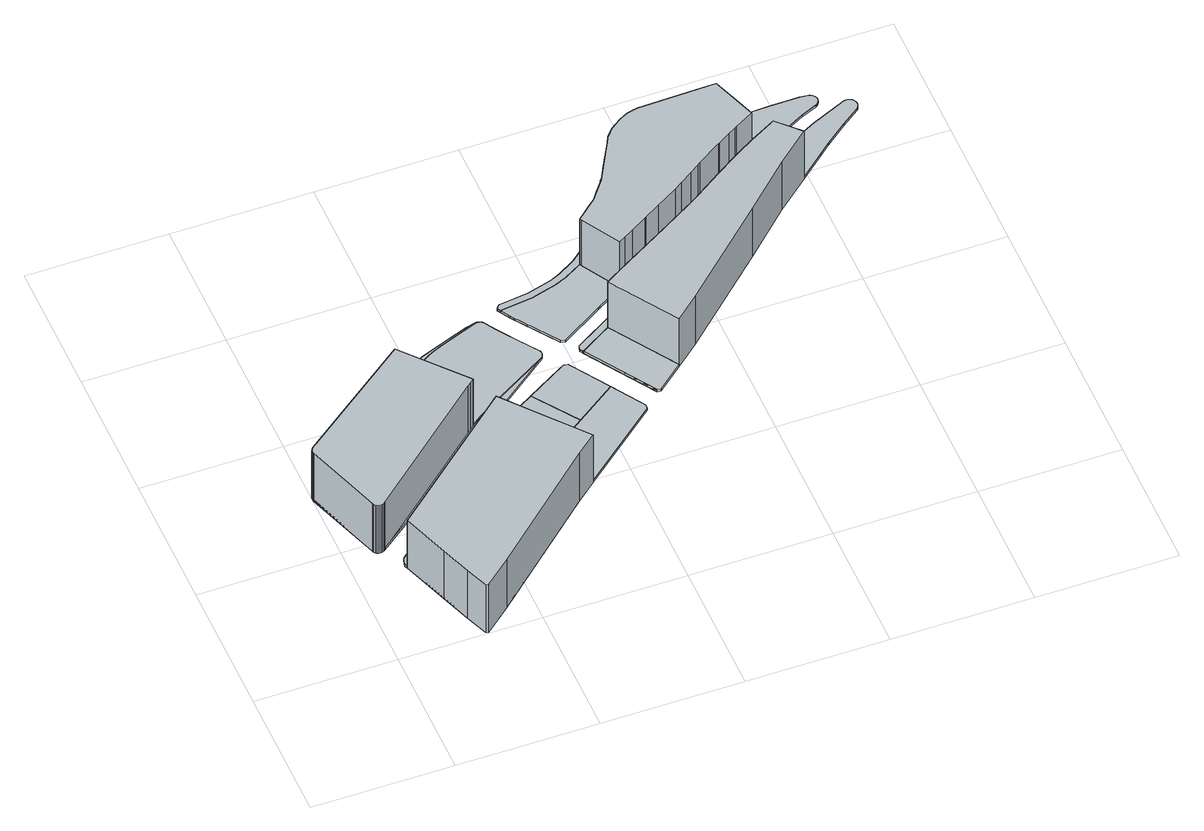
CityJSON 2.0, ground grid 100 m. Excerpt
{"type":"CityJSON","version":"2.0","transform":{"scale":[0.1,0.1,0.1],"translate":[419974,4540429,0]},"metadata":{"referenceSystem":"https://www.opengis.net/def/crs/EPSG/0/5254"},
"CityObjects":{
"object1":{"type":"GenericCityObject","attributes":{"area":7032.8,"maxHeight":45,"permitType":"Approved","planType":"Implementation Zoning Plan","volume":316476,"zoningName":"UIP-34005398","zoningSubType":"Commerce Housing Area","zoningType":"Urban Working Area"},"geometry":[{"type":"MultiSurface","lod":"2","boundaries":[[[0,1,2,3,4,5,6,7,8,9,10,11,12,13,14,15,16,17,18,19,20,21,22,23,24,25]],[[0,25,26,27]],[[25,24,28,26]],[[24,23,29,28]],[[23,22,30,29]],[[22,21,31,30]],[[21,20,32,31]],[[20,19,33,32]],[[19,18,34,33]],[[18,17,35,34]],[[17,16,36,35]],[[16,15,37,36]],[[15,14,38,37]],[[14,13,39,38]],[[13,12,40,39]],[[12,11,41,40]],[[11,10,42,41]],[[10,9,43,42]],[[9,8,44,43]],[[8,7,45,44]],[[7,6,46,45]],[[6,5,47,46]],[[5,4,48,47]],[[4,3,49,48]],[[3,2,50,49]],[[2,1,51,50]],[[1,0,27,51]],[[27,26,28,29,30,31,32,33,34,35,36,37,38,39,40,41,42,43,44,45,46,47,48,49,50,51]]]}]},
"object2":{"type":"GenericCityObject","attributes":{"area":604.91,"maxHeight":2,"permitType":"Approved","planType":"Implementation Zoning Plan","volume":604.91,"zoningName":"UIP-34005398","zoningSubType":"Park","zoningType":"Open Green Area"},"geometry":[{"type":"MultiSurface","lod":"2","boundaries":[[[52,53,54,55,56,57,58]],[[52,58,59,60]],[[58,57,61,59]],[[57,56,62,61]],[[56,55,63,62]],[[55,54,64,63]],[[54,53,65,64]],[[53,52,60,65]],[[60,59,61,62,63,64,65]]]}]},
"object3":{"type":"GenericCityObject","attributes":{"area":9726.4,"maxHeight":45,"permitType":"Approved","planType":"Implementation Zoning Plan","volume":437688,"zoningName":"UIP-34005398","zoningSubType":"Commerce Housing Area","zoningType":"Urban Working Area"},"geometry":[{"type":"MultiSurface","lod":"2","boundaries":[[[56,55,54,66,67,68,69,70,71,72,73]],[[56,73,74,75]],[[73,72,76,74]],[[72,71,77,76]],[[71,70,78,77]],[[70,69,79,78]],[[69,68,80,79]],[[68,67,81,80]],[[67,66,82,81]],[[66,54,83,82]],[[54,55,84,83]],[[55,56,75,84]],[[75,74,76,77,78,79,80,81,82,83,84]]]}]},
"object4":{"type":"GenericCityObject","geometry":[{"type":"MultiSurface","lod":"2","boundaries":[[[10,11,12,13,85,16,17,18,19,20,21,86,87,88,89,90,91,92,93,94,95,96,97,98,99,100,101,5,6,7,8,9]],[[10,9,102,103]],[[9,8,104,102]],[[8,7,105,104]],[[7,6,106,105]],[[6,5,107,106]],[[5,101,108,107]],[[101,100,109,108]],[[100,99,110,109]],[[99,98,111,110]],[[98,97,112,111]],[[97,96,113,112]],[[96,95,114,113]],[[95,94,115,114]],[[94,93,116,115]],[[93,92,117,116]],[[92,91,118,117]],[[91,90,119,118]],[[90,89,120,119]],[[89,88,121,120]],[[88,87,122,121]],[[87,86,123,122]],[[86,21,124,123]],[[21,20,125,124]],[[20,19,126,125]],[[19,18,127,126]],[[18,17,128,127]],[[17,16,129,128]],[[16,85,130,129]],[[85,13,131,130]],[[13,12,132,131]],[[12,11,133,132]],[[11,10,103,133]],[[103,102,104,105,106,107,108,109,110,111,112,113,114,115,116,117,118,119,120,121,122,123,124,125,126,127,128,129,130,131,132,133]]]}]},
"object5":{"type":"GenericCityObject","geometry":[{"type":"MultiSurface","lod":"2","boundaries":[[[134,135,136,137,138,139,140,141,142,143,144,145,146,67,68,69,70,71,72,73,56,57,58,52,53,147]],[[134,147,148,149]],[[147,53,150,148]],[[53,52,151,150]],[[52,58,152,151]],[[58,57,153,152]],[[57,56,154,153]],[[56,73,155,154]],[[73,72,156,155]],[[72,71,157,156]],[[71,70,158,157]],[[70,69,159,158]],[[69,68,160,159]],[[68,67,161,160]],[[67,146,162,161]],[[146,145,163,162]],[[145,144,164,163]],[[144,143,165,164]],[[143,142,166,165]],[[142,141,167,166]],[[141,140,168,167]],[[140,139,169,168]],[[139,138,170,169]],[[138,137,171,170]],[[137,136,172,171]],[[136,135,173,172]],[[135,134,149,173]],[[149,148,150,151,152,153,154,155,156,157,158,159,160,161,162,163,164,165,166,167,168,169,170,171,172,173]]]}]},
"object6":{"type":"GenericCityObject","attributes":{"area":357.79,"maxHeight":2,"permitType":"Approved","planType":"Implementation Zoning Plan","volume":357.79,"zoningName":"UIP-34005398","zoningSubType":"Square","zoningType":"Open Green Area"},"geometry":[{"type":"MultiSurface","lod":"2","boundaries":[[[86,87,88,89,90,91,92,93,174,175,176,177,178,179,180,181,182,183,184,185,186,187,188,189,190,191,192,0,193,194,195]],[[86,195,196,197]],[[195,194,198,196]],[[194,193,199,198]],[[193,0,200,199]],[[0,192,201,200]],[[192,191,202,201]],[[191,190,203,202]],[[190,189,204,203]],[[189,188,205,204]],[[188,187,206,205]],[[187,186,207,206]],[[186,185,208,207]],[[185,184,209,208]],[[184,183,210,209]],[[183,182,211,210]],[[182,181,212,211]],[[181,180,213,212]],[[180,179,214,213]],[[179,178,215,214]],[[178,177,216,215]],[[177,176,217,216]],[[176,175,218,217]],[[175,174,219,218]],[[174,93,220,219]],[[93,92,221,220]],[[92,91,222,221]],[[91,90,223,222]],[[90,89,224,223]],[[89,88,225,224]],[[88,87,226,225]],[[87,86,197,226]],[[197,196,198,199,200,201,202,203,204,205,206,207,208,209,210,211,212,213,214,215,216,217,218,219,220,221,222,223,224,225,226]]]}]},
"object7":{"type":"GenericCityObject","attributes":{"area":4532.19,"easement":"Public","maxHeight":2,"permitType":"Approved","planType":"Implementation Zoning Plan","volume":4532.19,"zoningName":"UIP-34005398","zoningSubType":"Social Facility Area","zoningType":"Social Cultural Area"},"geometry":[{"type":"MultiSurface","lod":"2","boundaries":[[[183,182,181,180,179,178,177,176,175,174,227,228,229,230,231,232,233,234,94,95,96,97,98,99,100,101,235,236,237,238,239,240,241,1,0,192,191,190,189,188,187,186,185,184]],[[183,184,209,210]],[[184,185,208,209]],[[185,186,207,208]],[[186,187,206,207]],[[187,188,205,206]],[[188,189,204,205]],[[189,190,203,204]],[[190,191,202,203]],[[191,192,201,202]],[[192,0,200,201]],[[0,1,242,200]],[[1,241,243,242]],[[241,240,244,243]],[[240,239,245,244]],[[239,238,246,245]],[[238,237,247,246]],[[237,236,248,247]],[[236,235,249,248]],[[235,101,250,249]],[[101,100,251,250]],[[100,99,252,251]],[[99,98,253,252]],[[98,97,254,253]],[[97,96,255,254]],[[96,95,256,255]],[[95,94,257,256]],[[94,234,258,257]],[[234,233,259,258]],[[233,232,260,259]],[[232,231,261,260]],[[231,230,262,261]],[[230,229,263,262]],[[229,228,264,263]],[[228,227,265,264]],[[227,174,219,265]],[[174,175,218,219]],[[175,176,217,218]],[[176,177,216,217]],[[177,178,215,216]],[[178,179,214,215]],[[179,180,213,214]],[[180,181,212,213]],[[181,182,211,212]],[[182,183,210,211]],[[210,209,208,207,206,205,204,203,202,201,200,242,243,244,245,246,247,248,249,250,251,252,253,254,255,256,257,258,259,260,261,262,263,264,265,219,218,217,216,215,214,213,212,211]]]}]},
"object8":{"type":"GenericCityObject","attributes":{"area":1765.54,"maxHeight":2,"permitType":"Approved","planType":"Implementation Zoning Plan","volume":1765.54,"zoningName":"UIP-34005398","zoningSubType":"Mosque","zoningType":"Prayer Place"},"geometry":[{"type":"MultiSurface","lod":"2","boundaries":[[[66,54,53,266,147,267,135,136,137,138,139,140,268]],[[66,268,269,270]],[[268,140,271,269]],[[140,139,272,271]],[[139,138,273,272]],[[138,137,274,273]],[[137,136,275,274]],[[136,135,276,275]],[[135,267,277,276]],[[267,147,278,277]],[[147,266,279,278]],[[266,53,65,279]],[[53,54,64,65]],[[54,66,270,64]],[[270,269,271,272,273,274,275,276,277,278,279,65,64]]]}]},
"object9":{"type":"GenericCityObject","attributes":{"area":2474.27,"easement":"Public","maxHeight":2,"permitType":"Approved","planType":"Implementation Zoning Plan","volume":2474.27,"zoningName":"UIP-34005398","zoningSubType":"Cultural Facility Area","zoningType":"Social Cultural Area"},"geometry":[{"type":"MultiSurface","lod":"2","boundaries":[[[66,268,144,145,146,67]],[[66,67,280,270]],[[67,146,281,280]],[[146,145,282,281]],[[145,144,283,282]],[[144,268,269,283]],[[268,66,270,269]],[[270,280,281,282,283,269]]]}]},
"object10":{"type":"GenericCityObject","attributes":{"area":1323.02,"maxHeight":2,"permitType":"Approved","planType":"Implementation Zoning Plan","volume":1323.02,"zoningName":"UIP-34005398","zoningSubType":"Park","zoningType":"Open Green Area"},"geometry":[{"type":"MultiSurface","lod":"2","boundaries":[[[268,140,141,142,143,144]],[[268,144,283,269]],[[144,143,284,283]],[[143,142,285,284]],[[142,141,286,285]],[[141,140,271,286]],[[140,268,269,271]],[[269,283,284,285,286,271]]]}]},
"object11":{"type":"GenericCityObject","attributes":{"area":2305.66,"maxHeight":2,"permitType":"Approved","planType":"Implementation Zoning Plan","volume":2305.66,"zoningName":"UIP-34005398","zoningSubType":"Healthcare Facility Area","zoningType":"Healthcare Facility Area"},"geometry":[{"type":"MultiSurface","lod":"2","boundaries":[[[287,288,289,290,291,292,293,294,295,296,297,298,299,300,301]],[[287,301,302,303]],[[301,300,304,302]],[[300,299,305,304]],[[299,298,306,305]],[[298,297,307,306]],[[297,296,308,307]],[[296,295,309,308]],[[295,294,310,309]],[[294,293,311,310]],[[293,292,312,311]],[[292,291,313,312]],[[291,290,314,313]],[[290,289,315,314]],[[289,288,316,315]],[[288,287,303,316]],[[303,302,304,305,306,307,308,309,310,311,312,313,314,315,316]]]}]},
"object12":{"type":"GenericCityObject","attributes":{"area":1514.82,"easement":"Public","maxHeight":2,"permitType":"Approved","planType":"Implementation Zoning Plan","volume":1514.82,"zoningName":"UIP-34005398","zoningSubType":"Elementary School Area","zoningType":"Education Facility Area"},"geometry":[{"type":"MultiSurface","lod":"2","boundaries":[[[317,318,319,320,321,322]],[[317,322,323,324]],[[322,321,325,323]],[[321,320,326,325]],[[320,319,327,326]],[[319,318,328,327]],[[318,317,324,328]],[[324,323,325,326,327,328]]]}]},
"object13":{"type":"GenericCityObject","attributes":{"area":6933.44,"maxHeight":45,"permitType":"Approved","planType":"Implementation Zoning Plan","volume":312004.8,"zoningName":"UIP-34005398","zoningSubType":"Commerce Housing Area","zoningType":"Urban Working Area"},"geometry":[{"type":"MultiSurface","lod":"2","boundaries":[[[317,329,330,331,332,333,334,335,336,337,338,339,318]],[[317,318,340,341]],[[318,339,342,340]],[[339,338,343,342]],[[338,337,344,343]],[[337,336,345,344]],[[336,335,346,345]],[[335,334,347,346]],[[334,333,348,347]],[[333,332,349,348]],[[332,331,350,349]],[[331,330,351,350]],[[330,329,352,351]],[[329,317,341,352]],[[341,340,342,343,344,345,346,347,348,349,350,351,352]]]}]},
"object14":{"type":"GenericCityObject","geometry":[{"type":"MultiSurface","lod":"2","boundaries":[[[353,354,355,356,357,358,359,360,361,362,363,364,365,366,367,368,369,370,371,372,373,374,375,376,377,378,379,380,381,382,383,384,385,386,387,388,389,390,391,392,393,394,395,396,397,398,399,288,289,290,291,292,293,294,295,400,401]],[[353,401,402,403]],[[401,400,404,402]],[[400,295,405,404]],[[295,294,406,405]],[[294,293,407,406]],[[293,292,408,407]],[[292,291,409,408]],[[291,290,410,409]],[[290,289,411,410]],[[289,288,412,411]],[[288,399,413,412]],[[399,398,414,413]],[[398,397,415,414]],[[397,396,416,415]],[[396,395,417,416]],[[395,394,418,417]],[[394,393,419,418]],[[393,392,420,419]],[[392,391,421,420]],[[391,390,422,421]],[[390,389,423,422]],[[389,388,424,423]],[[388,387,425,424]],[[387,386,426,425]],[[386,385,427,426]],[[385,384,428,427]],[[384,383,429,428]],[[383,382,430,429]],[[382,381,431,430]],[[381,380,432,431]],[[380,379,433,432]],[[379,378,434,433]],[[378,377,435,434]],[[377,376,436,435]],[[376,375,437,436]],[[375,374,438,437]],[[374,373,439,438]],[[373,372,440,439]],[[372,371,441,440]],[[371,370,442,441]],[[370,369,443,442]],[[369,368,444,443]],[[368,367,445,444]],[[367,366,446,445]],[[366,365,447,446]],[[365,364,448,447]],[[364,363,449,448]],[[363,362,450,449]],[[362,361,451,450]],[[361,360,452,451]],[[360,359,453,452]],[[359,358,454,453]],[[358,357,455,454]],[[357,356,456,455]],[[356,355,457,456]],[[355,354,458,457]],[[354,353,403,458]],[[403,402,404,405,406,407,408,409,410,411,412,413,414,415,416,417,418,419,420,421,422,423,424,425,426,427,428,429,430,431,432,433,434,435,436,437,438,439,440,441,442,443,444,445,446,447,448,449,450,451,452,453,454,455,456,457,458]]]}]},
"object15":{"type":"GenericCityObject","attributes":{"area":2755.4,"maxHeight":2,"permitType":"Approved","planType":"Implementation Zoning Plan","volume":2755.4,"zoningName":"UIP-34005398","zoningSubType":"Park","zoningType":"Open Green Area"},"geometry":[{"type":"MultiSurface","lod":"2","boundaries":[[[367,368,369,370,371,372,373,374,375,376,377,378,379,380,381,382,383,384,385,459,460,461,462,463,464,465,466,467,468,469,470,471,472,473,474,475,476,477,478,301,300,299,298,297,296,295,400,401,353,354,355,356,357,358,479,359,360,361,362,363,364,365,366]],[[367,366,480,481]],[[366,365,482,480]],[[365,364,483,482]],[[364,363,484,483]],[[363,362,485,484]],[[362,361,486,485]],[[361,360,487,486]],[[360,359,488,487]],[[359,479,489,488]],[[479,358,490,489]],[[358,357,491,490]],[[357,356,492,491]],[[356,355,493,492]],[[355,354,494,493]],[[354,353,495,494]],[[353,401,496,495]],[[401,400,497,496]],[[400,295,309,497]],[[295,296,308,309]],[[296,297,307,308]],[[297,298,306,307]],[[298,299,305,306]],[[299,300,304,305]],[[300,301,302,304]],[[301,478,498,302]],[[478,477,499,498]],[[477,476,500,499]],[[476,475,501,500]],[[475,474,502,501]],[[474,473,503,502]],[[473,472,504,503]],[[472,471,505,504]],[[471,470,506,505]],[[470,469,507,506]],[[469,468,508,507]],[[468,467,509,508]],[[467,466,510,509]],[[466,465,511,510]],[[465,464,512,511]],[[464,463,513,512]],[[463,462,514,513]],[[462,461,515,514]],[[461,460,516,515]],[[460,459,517,516]],[[459,385,518,517]],[[385,384,519,518]],[[384,383,520,519]],[[383,382,521,520]],[[382,381,522,521]],[[381,380,523,522]],[[380,379,524,523]],[[379,378,525,524]],[[378,377,526,525]],[[377,376,527,526]],[[376,375,528,527]],[[375,374,529,528]],[[374,373,530,529]],[[373,372,531,530]],[[372,371,532,531]],[[371,370,533,532]],[[370,369,534,533]],[[369,368,535,534]],[[368,367,481,535]],[[481,480,482,483,484,485,486,487,488,489,490,491,492,493,494,495,496,497,309,308,307,306,305,304,302,498,499,500,501,502,503,504,505,506,507,508,509,510,511,512,513,514,515,516,517,518,519,520,521,522,523,524,525,526,527,528,529,530,531,532,533,534,535]]]}]},
"object16":{"type":"GenericCityObject","attributes":{"area":7144.52,"maxHeight":45,"permitType":"Approved","planType":"Implementation Zoning Plan","volume":321503.4,"zoningName":"UIP-34005398","zoningSubType":"Commerce Housing Area","zoningType":"Urban Working Area"},"geometry":[{"type":"MultiSurface","lod":"2","boundaries":[[[472,471,470,469,468,467,466,465,464,463,462,461,460,459,385,386,387,388,389,536,390,391,392,393,394,395,396,397,398,399,288,287,301,478,477,476,475,474,473]],[[472,473,537,538]],[[473,474,539,537]],[[474,475,540,539]],[[475,476,541,540]],[[476,477,542,541]],[[477,478,543,542]],[[478,301,544,543]],[[301,287,545,544]],[[287,288,546,545]],[[288,399,547,546]],[[399,398,548,547]],[[398,397,549,548]],[[397,396,550,549]],[[396,395,551,550]],[[395,394,552,551]],[[394,393,553,552]],[[393,392,554,553]],[[392,391,555,554]],[[391,390,556,555]],[[390,536,557,556]],[[536,389,558,557]],[[389,388,559,558]],[[388,387,560,559]],[[387,386,561,560]],[[386,385,562,561]],[[385,459,563,562]],[[459,460,564,563]],[[460,461,565,564]],[[461,462,566,565]],[[462,463,567,566]],[[463,464,568,567]],[[464,465,569,568]],[[465,466,570,569]],[[466,467,571,570]],[[467,468,572,571]],[[468,469,573,572]],[[469,470,574,573]],[[470,471,575,574]],[[471,472,538,575]],[[538,537,539,540,541,542,543,544,545,546,547,548,549,550,551,552,553,554,555,556,557,558,559,560,561,562,563,564,565,566,567,568,569,570,571,572,573,574,575]]]}]},
"object17":{"type":"GenericCityObject","geometry":[{"type":"MultiSurface","lod":"2","boundaries":[[[576,577,578,579,580,581,582,583,584,585,586,587,588,589,590,591,592,593,594,595,596,597,598,599,600,601,602,603,336,337,338,339,318,319,320,321,604,605,606,607]],[[576,607,608,609]],[[607,606,610,608]],[[606,605,611,610]],[[605,604,612,611]],[[604,321,613,612]],[[321,320,614,613]],[[320,319,615,614]],[[319,318,616,615]],[[318,339,617,616]],[[339,338,618,617]],[[338,337,619,618]],[[337,336,620,619]],[[336,603,621,620]],[[603,602,622,621]],[[602,601,623,622]],[[601,600,624,623]],[[600,599,625,624]],[[599,598,626,625]],[[598,597,627,626]],[[597,596,628,627]],[[596,595,629,628]],[[595,594,630,629]],[[594,593,631,630]],[[593,592,632,631]],[[592,591,633,632]],[[591,590,634,633]],[[590,589,635,634]],[[589,588,636,635]],[[588,587,637,636]],[[587,586,638,637]],[[586,585,639,638]],[[585,584,640,639]],[[584,583,641,640]],[[583,582,642,641]],[[582,581,643,642]],[[581,580,644,643]],[[580,579,645,644]],[[579,578,646,645]],[[578,577,647,646]],[[577,576,609,647]],[[609,608,610,611,612,613,614,615,616,617,618,619,620,621,622,623,624,625,626,627,628,629,630,631,632,633,634,635,636,637,638,639,640,641,642,643,644,645,646,647]]]}]},
"object18":{"type":"GenericCityObject","attributes":{"area":2376.31,"maxHeight":2,"permitType":"Approved","planType":"Implementation Zoning Plan","volume":2376.31,"zoningName":"UIP-34005398","zoningSubType":"Park","zoningType":"Open Green Area"},"geometry":[{"type":"MultiSurface","lod":"2","boundaries":[[[602,603,336,335,334,333,332,331,330,329,317,322,321,604,605,606,607,576,577,578,579,580,581,582,583,584,585,586,587,588,589,590,591,592,593,594,595,596,597,598,599,600,601]],[[602,601,648,649]],[[601,600,650,648]],[[600,599,651,650]],[[599,598,652,651]],[[598,597,653,652]],[[597,596,654,653]],[[596,595,655,654]],[[595,594,656,655]],[[594,593,657,656]],[[593,592,658,657]],[[592,591,659,658]],[[591,590,660,659]],[[590,589,661,660]],[[589,588,662,661]],[[588,587,663,662]],[[587,586,664,663]],[[586,585,665,664]],[[585,584,666,665]],[[584,583,667,666]],[[583,582,668,667]],[[582,581,669,668]],[[581,580,670,669]],[[580,579,671,670]],[[579,578,672,671]],[[578,577,673,672]],[[577,576,674,673]],[[576,607,675,674]],[[607,606,676,675]],[[606,605,677,676]],[[605,604,678,677]],[[604,321,325,678]],[[321,322,323,325]],[[322,317,324,323]],[[317,329,679,324]],[[329,330,680,679]],[[330,331,681,680]],[[331,332,682,681]],[[332,333,683,682]],[[333,334,684,683]],[[334,335,685,684]],[[335,336,686,685]],[[336,603,687,686]],[[603,602,649,687]],[[649,648,650,651,652,653,654,655,656,657,658,659,660,661,662,663,664,665,666,667,668,669,670,671,672,673,674,675,676,677,678,325,323,324,679,680,681,682,683,684,685,686,687]]]}]}
},
"vertices":[
[826,2144,0],[1197,1713,0],[1189,1707,0],[1164,1686,0],[1139,1665,0],[271,918,0],[261,911,0],[250,907,0],[238,906,0],[226,907,0],[214,912,0],[205,919,0],[197,929,0],[192,940,0],[6,1483,0],[4,1491,0],[3,1499,0],[4,1507,0],[5,1515,0],[9,1522,0],[13,1529,0],[18,1535,0],[24,1540,0],[39,1550,0],[49,1557,0],[63,1568,0],[63,1568,450],[826,2144,450],[49,1557,450],[39,1550,450],[24,1540,450],[18,1535,450],[13,1529,450],[9,1522,450],[5,1515,450],[4,1507,450],[3,1499,450],[4,1491,450],[6,1483,450],[192,940,450],[197,929,450],[205,919,450],[214,912,450],[226,907,450],[238,906,450],[250,907,450],[261,911,450],[271,918,450],[1139,1665,450],[1164,1686,450],[1189,1707,450],[1197,1713,450],
[369,804,0],[1246,1560,0],[1278,1521,0],[1154,1414,0],[348,719,0],[340,740,0],[353,790,0],[353,790,20],[369,804,20],[340,740,20],[348,719,20],[1154,1414,20],[1278,1521,20],[1246,1560,20],
[1504,1251,0],[1733,978,0],[1588,858,0],[813,162,0],[629,5,0],[608,10,0],[545,172,0],[468,387,0],[468,387,450],[348,719,450],[545,172,450],[608,10,450],[629,5,450],[813,162,450],[1588,858,450],[1733,978,450],[1504,1251,450],[1278,1521,450],[1154,1414,450],
[4,1488,0],[799,2195,0],[932,2290,0],[947,2301,0],[1108,2386,0],[1306,2463,0],[1465,2520,0],[1546,2541,0],[1581,2527,0],[1827,2164,0],[1832,2155,0],[1835,2146,0],[1836,2135,0],[1835,2125,0],[1831,2115,0],[1826,2106,0],[1820,2099,0],[226,907,15],[214,912,15],[238,906,15],[250,907,15],[261,911,15],[271,918,15],[1820,2099,15],[1826,2106,15],[1831,2115,15],[1835,2125,15],[1836,2135,15],[1835,2146,15],[1832,2155,15],[1827,2164,15],[1581,2527,15],[1546,2541,15],[1465,2520,15],[1306,2463,15],[1108,2386,15],[947,2301,15],[932,2290,15],[799,2195,15],[18,1535,15],[13,1529,15],[9,1522,15],[5,1515,15],[4,1507,15],[3,1499,15],[4,1488,15],[192,940,15],[197,929,15],[205,919,15],
[1304,1606,0],[1329,1624,0],[1353,1641,0],[1377,1657,0],[1402,1673,0],[1427,1689,0],[1632,1811,0],[1888,1964,0],[1928,1987,0],[1958,1980,0],[2140,1700,0],[2290,1468,0],[2285,1435,0],[1282,1589,0],[1282,1589,15],[1304,1606,15],[1246,1560,15],[369,804,15],[353,790,15],[340,740,15],[348,719,15],[468,387,15],[545,172,15],[608,10,15],[629,5,15],[813,162,15],[1588,858,15],[1733,978,15],[2285,1435,15],[2290,1468,15],[2140,1700,15],[1958,1980,15],[1928,1987,15],[1888,1964,15],[1632,1811,15],[1427,1689,15],[1402,1673,15],[1377,1657,15],[1353,1641,15],[1329,1624,15],
[1592,2510,0],[1586,2518,0],[1580,2524,0],[1573,2529,0],[1565,2533,0],[1556,2535,0],[1548,2536,0],[1539,2535,0],[1530,2532,0],[1256,2429,0],[1230,2418,0],[1204,2407,0],[1179,2395,0],[1154,2381,0],[1129,2367,0],[1105,2352,0],[1082,2336,0],[1059,2320,0],[833,2150,0],[469,1875,0],[517,1919,0],[570,1972,0],[570,1972,20],[799,2195,20],[517,1919,20],[469,1875,20],[826,2144,20],[833,2150,20],[1059,2320,20],[1082,2336,20],[1105,2352,20],[1129,2367,20],[1154,2381,20],[1179,2395,20],[1204,2407,20],[1230,2418,20],[1256,2429,20],[1530,2532,20],[1539,2535,20],[1548,2536,20],[1556,2535,20],[1565,2533,20],[1573,2529,20],[1580,2524,20],[1586,2518,20],[1592,2510,20],[1581,2527,20],[1546,2541,20],[1465,2520,20],[1306,2463,20],[1108,2386,20],[947,2301,20],[932,2290,20],
[1601,2494,0],[1610,2479,0],[1620,2463,0],[1629,2447,0],[1639,2432,0],[1650,2416,0],[1660,2401,0],[1670,2386,0],[1811,2093,0],[1350,1817,0],[1322,1800,0],[1295,1783,0],[1268,1765,0],[1241,1746,0],[1215,1727,0],[1197,1713,20],[1215,1727,20],[1241,1746,20],[1268,1765,20],[1295,1783,20],[1322,1800,20],[1350,1817,20],[1811,2093,20],[1820,2099,20],[1826,2106,20],[1831,2115,20],[1835,2125,20],[1836,2135,20],[1835,2146,20],[1832,2155,20],[1827,2164,20],[1670,2386,20],[1660,2401,20],[1650,2416,20],[1639,2432,20],[1629,2447,20],[1620,2463,20],[1610,2479,20],[1601,2494,20],
[1251,1564,0],[1305,1607,0],[1852,1497,0],[1852,1497,20],[1504,1251,20],[1632,1811,20],[1427,1689,20],[1402,1673,20],[1377,1657,20],[1353,1641,20],[1329,1624,20],[1305,1607,20],[1282,1589,20],[1251,1564,20],
[1733,978,20],[2285,1435,20],[2290,1468,20],[2140,1700,20],
[1958,1980,20],[1928,1987,20],[1888,1964,20],
[2353,2753,0],[2512,2483,0],[2499,2476,0],[2332,2377,0],[2317,2368,0],[2021,2186,0],[1990,2192,0],[1764,2513,0],[1725,2578,0],[1958,2607,0],[2042,2631,0],[2126,2655,0],[2138,2658,0],[2222,2694,0],[2346,2766,0],[2346,2766,20],[2353,2753,20],[2222,2694,20],[2138,2658,20],[2126,2655,20],[2042,2631,20],[1958,2607,20],[1725,2578,20],[1764,2513,20],[1990,2192,20],[2021,2186,20],[2317,2368,20],[2332,2377,20],[2499,2476,20],[2512,2483,20],
[2312,2188,0],[2619,1718,0],[2432,1560,0],[2407,1564,0],[2090,2052,0],[2107,2062,0],[2107,2062,20],[2312,2188,20],[2090,2052,20],[2407,1564,20],[2432,1560,20],[2619,1718,20],
[2476,2288,0],[2772,2463,0],[3091,2654,0],[3325,2812,0],[3500,2926,0],[3636,3007,0],[3817,3108,0],[3968,2950,0],[3734,2750,0],[3407,2439,0],[2787,1861,0],[2619,1718,450],[2312,2188,450],[2787,1861,450],[3407,2439,450],[3734,2750,450],[3968,2950,450],[3817,3108,450],[3636,3007,450],[3500,2926,450],[3325,2812,450],[3091,2654,450],[2772,2463,450],[2476,2288,450],
[1947,2656,0],[2121,2705,0],[2199,2739,0],[2320,2812,0],[2456,2927,0],[2557,3057,0],[2737,3395,0],[2794,3461,0],[2879,3525,0],[2952,3562,0],[3012,3577,0],[3049,3582,0],[3191,3589,0],[3451,3597,0],[3601,3599,0],[3872,3604,0],[4008,3607,0],[4092,3608,0],[4194,3609,0],[4251,3604,0],[4264,3601,0],[4277,3594,0],[4286,3585,0],[4294,3573,0],[4298,3560,0],[4298,3547,0],[4295,3534,0],[4288,3522,0],[4279,3512,0],[4267,3505,0],[4155,3456,0],[3943,3345,0],[3714,3220,0],[3577,3145,0],[3561,3137,0],[3510,3106,0],[3421,3053,0],[3242,2937,0],[3221,2922,0],[3156,2878,0],[3068,2819,0],[3010,2780,0],[2859,2689,0],[2745,2621,0],[2735,2615,0],[2623,2548,0],[2556,2509,0],[1712,2601,0],[1732,2629,0],[1732,2629,15],[1947,2656,15],[1712,2601,15],[1725,2578,15],[1764,2513,15],[1990,2192,15],[2021,2186,15],[2317,2368,15],[2332,2377,15],[2499,2476,15],[2512,2483,15],[2556,2509,15],[2623,2548,15],[2735,2615,15],[2745,2621,15],[2859,2689,15],[3010,2780,15],[3068,2819,15],[3156,2878,15],[3221,2922,15],[3242,2937,15],[3421,3053,15],[3510,3106,15],[3561,3137,15],[3577,3145,15],[3714,3220,15],[3943,3345,15],[4155,3456,15],[4267,3505,15],[4279,3512,15],[4288,3522,15],[4295,3534,15],[4298,3547,15],[4298,3560,15],[4294,3573,15],[4286,3585,15],[4277,3594,15],[4264,3601,15],[4251,3604,15],[4194,3609,15],[4092,3608,15],[4008,3607,15],[3872,3604,15],[3601,3599,15],[3451,3597,15],[3191,3589,15],[3049,3582,15],[3012,3577,15],[2952,3562,15],[2879,3525,15],[2794,3461,15],[2737,3395,15],[2557,3057,15],[2456,2927,15],[2320,2812,15],[2199,2739,15],[2121,2705,15],
[3662,3364,0],[3596,3547,0],[3549,3546,0],[3211,3536,0],[3134,3534,0],[3054,3532,0],[3025,3528,0],[3021,3527,0],[2969,3514,0],[2905,3482,0],[2828,3424,0],[2778,3366,0],[2751,3314,0],[2657,3139,0],[2613,3057,0],[2599,3030,0],[2532,2944,0],[2492,2892,0],[2442,2849,0],[2378,2792,0],[2651,3235,0],[3451,3597,20],[3601,3599,20],[3191,3589,20],[3049,3582,20],[3012,3577,20],[2952,3562,20],[2879,3525,20],[2794,3461,20],[2737,3395,20],[2651,3235,20],[2557,3057,20],[2456,2927,20],[2320,2812,20],[2199,2739,20],[2121,2705,20],[1947,2656,20],[1732,2629,20],[1712,2601,20],[2378,2792,20],[2442,2849,20],[2492,2892,20],[2532,2944,20],[2599,3030,20],[2613,3057,20],[2657,3139,20],[2751,3314,20],[2778,3366,20],[2828,3424,20],[2905,3482,20],[2969,3514,20],[3021,3527,20],[3025,3528,20],[3054,3532,20],[3134,3534,20],[3211,3536,20],[3549,3546,20],[3596,3547,20],[3662,3364,20],[3714,3220,20],[3943,3345,20],[4155,3456,20],[4267,3505,20],[4279,3512,20],[4288,3522,20],[4295,3534,20],[4298,3547,20],[4298,3560,20],[4294,3573,20],[4286,3585,20],[4277,3594,20],[4264,3601,20],[4251,3604,20],[4194,3609,20],[4092,3608,20],[4008,3607,20],[3872,3604,20],
[3413,3048,0],[2613,3057,450],[2657,3139,450],[2599,3030,450],[2532,2944,450],[2492,2892,450],[2442,2849,450],[2378,2792,450],[2346,2766,450],[2353,2753,450],[2512,2483,450],[2556,2509,450],[2623,2548,450],[2735,2615,450],[2745,2621,450],[2859,2689,450],[3010,2780,450],[3068,2819,450],[3156,2878,450],[3221,2922,450],[3242,2937,450],[3413,3048,450],[3421,3053,450],[3510,3106,450],[3561,3137,450],[3577,3145,450],[3714,3220,450],[3662,3364,450],[3596,3547,450],[3549,3546,450],[3211,3536,450],[3134,3534,450],[3054,3532,450],[3025,3528,450],[3021,3527,450],[2969,3514,450],[2905,3482,450],[2828,3424,450],[2778,3366,450],[2751,3314,450],
[2562,2397,0],[2606,2423,0],[2674,2462,0],[2910,2604,0],[3064,2696,0],[3124,2736,0],[3298,2853,0],[3474,2968,0],[3561,3020,0],[3611,3050,0],[3762,3132,0],[3990,3256,0],[4198,3365,0],[4451,3476,0],[4464,3478,0],[4478,3477,0],[4491,3472,0],[4503,3464,0],[4512,3453,0],[4518,3441,0],[4521,3427,0],[4520,3413,0],[4516,3400,0],[4509,3388,0],[4499,3379,0],[4373,3286,0],[4220,3165,0],[4139,3096,0],[2084,2062,0],[2074,2076,0],[2081,2105,0],[2383,2292,0],[2383,2292,15],[2562,2397,15],[2081,2105,15],[2074,2076,15],[2084,2062,15],[2090,2052,15],[2407,1564,15],[2432,1560,15],[2619,1718,15],[2787,1861,15],[3407,2439,15],[3734,2750,15],[3968,2950,15],[4139,3096,15],[4220,3165,15],[4373,3286,15],[4499,3379,15],[4509,3388,15],[4516,3400,15],[4520,3413,15],[4521,3427,15],[4518,3441,15],[4512,3453,15],[4503,3464,15],[4491,3472,15],[4478,3477,15],[4464,3478,15],[4451,3476,15],[4198,3365,15],[3990,3256,15],[3762,3132,15],[3611,3050,15],[3561,3020,15],[3474,2968,15],[3298,2853,15],[3124,2736,15],[3064,2696,15],[2910,2604,15],[2674,2462,15],[2606,2423,15],
[4373,3286,20],[4220,3165,20],[4499,3379,20],[4509,3388,20],[4516,3400,20],[4520,3413,20],[4521,3427,20],[4518,3441,20],[4512,3453,20],[4503,3464,20],[4491,3472,20],[4478,3477,20],[4464,3478,20],[4451,3476,20],[4198,3365,20],[3990,3256,20],[3762,3132,20],[3611,3050,20],[3561,3020,20],[3474,2968,20],[3298,2853,20],[3124,2736,20],[3064,2696,20],[2910,2604,20],[2674,2462,20],[2606,2423,20],[2562,2397,20],[2383,2292,20],[2081,2105,20],[2074,2076,20],[2084,2062,20],[2476,2288,20],[2772,2463,20],[3091,2654,20],[3325,2812,20],[3500,2926,20],[3636,3007,20],[3817,3108,20],[3968,2950,20],[4139,3096,20]
]}
